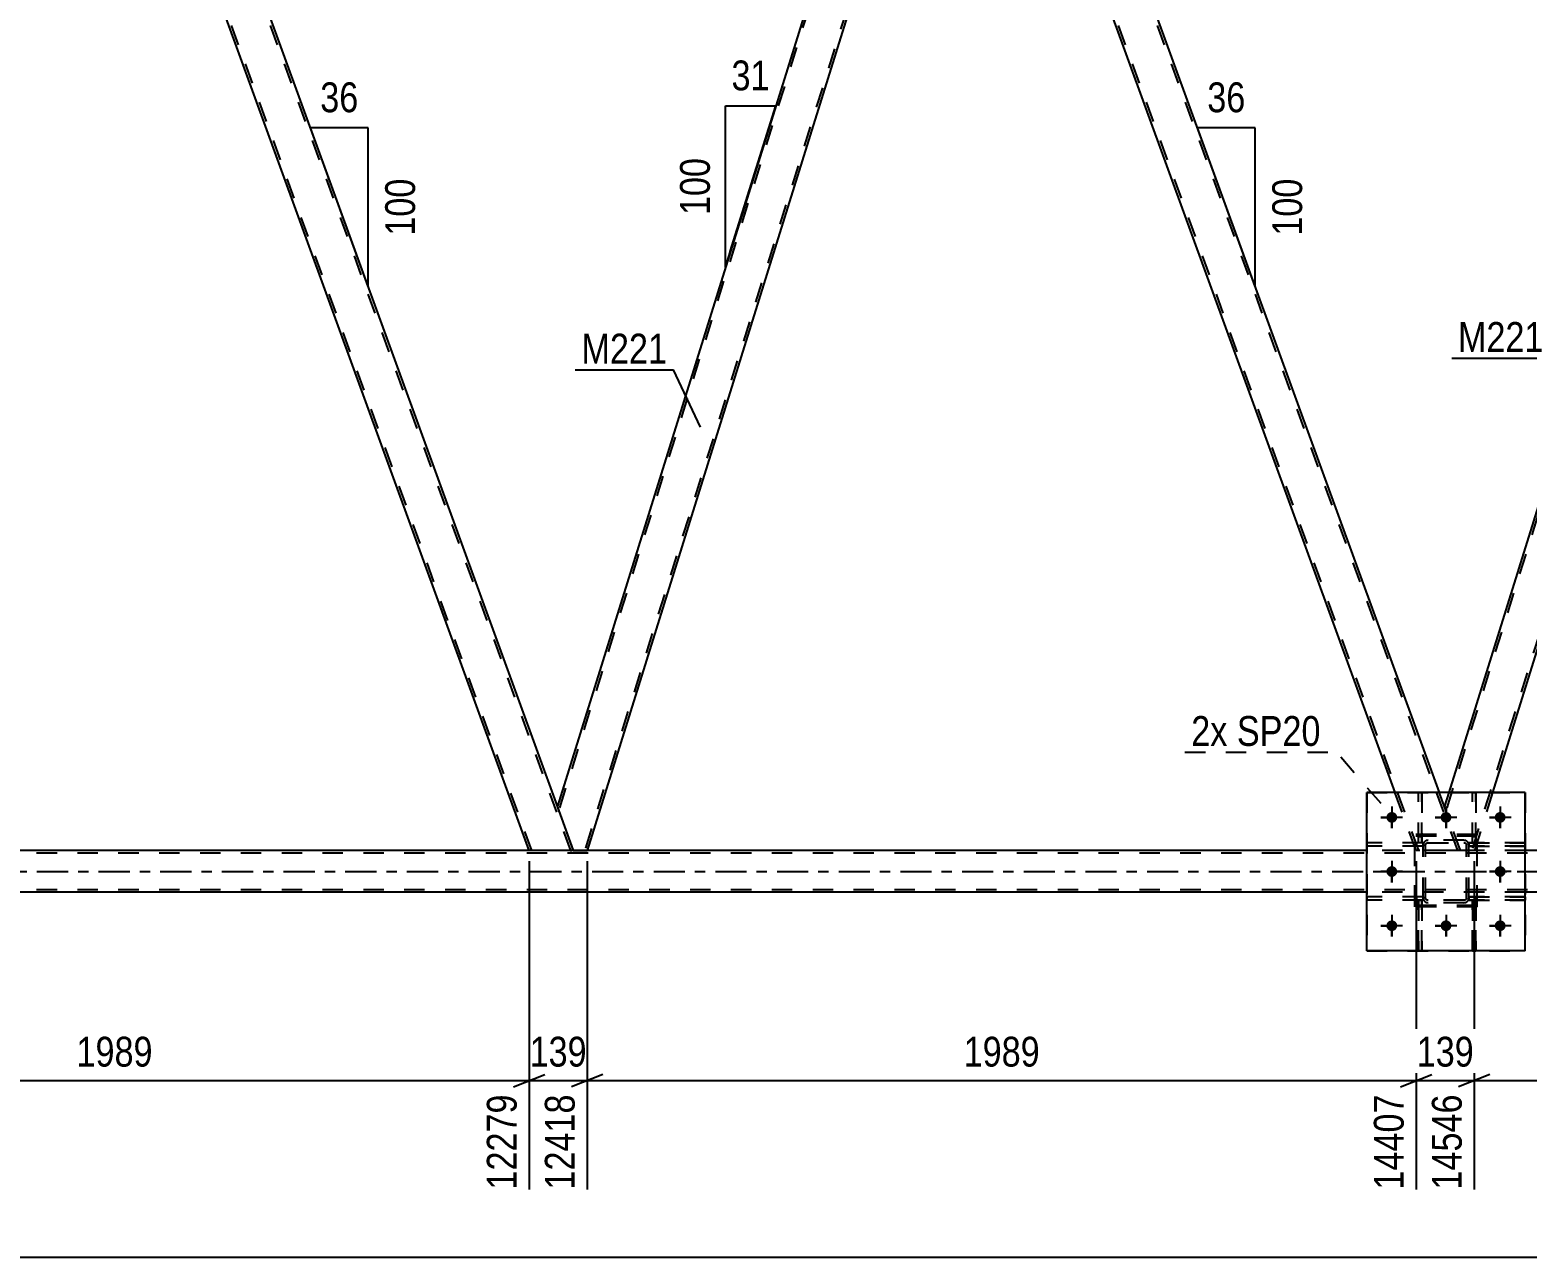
# Model space of a CAD drawing. Header units: millimetres. Extents: x 0 to 841, y 0 to 594.
# Drawn here: x 534.6 to 678.2, y 259.7 to 377.5 of the extents above; entities that cross this region are included whole.
import ezdxf

# ---------------------------------------------------------------- set-up
doc = ezdxf.new("R2010")
doc.units = ezdxf.units.MM
doc.linetypes.add('DXK_LINE_DOT2', pattern=[3.9198, 1.9599, -1.9599])
doc.linetypes.add('DXK_LINE_DOT3', pattern=[5.9187, 2.979, -0.9799, 0.9799, -0.9799])
doc.styles.add('Arial Narrow', font='ARIALN.TTF', dxfattribs={"height": 0.2})

# ---------------------------------------------------------------- blocks, each defined once
blk = doc.blocks.new('Part-122570569-5147 - 5143')
at = {"color": 7, "linetype": 'DXK_LINE_DOT2'}
for p, q in [((668.14, 293.99), (667.82, 293.99)), ((667.82, 293.99), (667.82, 289.15)), ((667.82, 293.39), (668.14, 293.39)), ((668.14, 289.15), (668.14, 293.99)), ((667.82, 289.15), (668.14, 289.15))]:
    blk.add_line(p, q, dxfattribs=at)
blk = doc.blocks.new('Part-122570569-5294 - 5143')
at = {"color": 2, "linetype": 'Continuous'}
for p, q in [((621.86, 420.65), (585.19, 303.01)), ((623.35, 420.36), (624.76, 416.51)), ((624.76, 416.51), (588.05, 298.76)), ((586.74, 298.76), (585.19, 303.01)), ((586.74, 298.76), (588.05, 298.76))]:
    blk.add_line(p, q, dxfattribs=at)
at = {"color": 7, "linetype": 'DXK_LINE_DOT2'}
for p, q in [((622.14, 420.76), (585.32, 302.64)), ((621.89, 420.76), (621.86, 420.65)), ((623.21, 420.76), (621.89, 420.76)), ((623.35, 420.36), (623.21, 420.76)), ((624.62, 416.88), (587.8, 298.76)), ((587.74, 298.76), (587.78, 298.76)), ((587.78, 298.76), (587.74, 298.76)), ((587.8, 298.76), (587.78, 298.76)), ((587.78, 298.76), (587.8, 298.76))]:
    blk.add_line(p, q, dxfattribs=at)
blk = doc.blocks.new('Bolt-122570569-5281 - 5143')
at = {"color": 1, "linetype": 'Continuous'}
for p, q in [((664.23, 301.95), (664.92, 301.95)), ((665.27, 302.99), (665.27, 302.3)), ((666.31, 301.95), (665.62, 301.95)), ((669.43, 301.95), (670.12, 301.95)), ((670.47, 302.99), (670.47, 302.3)), ((671.51, 301.95), (670.82, 301.95)), ((674.63, 301.95), (675.32, 301.95)), ((675.67, 302.99), (675.67, 302.3)), ((676.71, 301.95), (676.02, 301.95)), ((665.27, 300.91), (665.27, 301.61)), ((670.47, 300.91), (670.47, 301.61)), ((675.67, 300.91), (675.67, 301.61)), ((665.27, 297.79), (665.27, 297.1)), ((675.67, 297.79), (675.67, 297.1)), ((664.23, 296.75), (664.92, 296.75)), ((665.27, 295.71), (665.27, 296.41)), ((666.31, 296.75), (665.62, 296.75)), ((674.63, 296.75), (675.32, 296.75)), ((675.67, 295.71), (675.67, 296.41)), ((676.71, 296.75), (676.02, 296.75)), ((665.27, 292.59), (665.27, 291.9)), ((670.47, 292.59), (670.47, 291.9)), ((675.67, 292.59), (675.67, 291.9)), ((664.23, 291.55), (664.92, 291.55)), ((665.27, 290.51), (665.27, 291.21)), ((666.31, 291.55), (665.62, 291.55)), ((669.43, 291.55), (670.12, 291.55)), ((670.47, 290.51), (670.47, 291.21)), ((671.51, 291.55), (670.82, 291.55)), ((674.63, 291.55), (675.32, 291.55)), ((675.67, 290.51), (675.67, 291.21)), ((676.71, 291.55), (676.02, 291.55))]:
    blk.add_line(p, q, dxfattribs=at)
blk = doc.blocks.new('Part-122570569-5153 - 5143')
at = {"color": 7, "linetype": 'DXK_LINE_DOT2'}
for p, q in [((673.02, 299.51), (673.02, 304.35)), ((673.02, 304.35), (673.34, 304.35)), ((673.34, 304.35), (673.34, 299.51)), ((673.02, 300.11), (673.34, 300.11)), ((673.34, 299.51), (673.02, 299.51))]:
    blk.add_line(p, q, dxfattribs=at)
blk = doc.blocks.new('Part-122570569-5188 - 5143')
at = {"color": 7, "linetype": 'DXK_LINE_DOT2'}
for p, q in [((772.36, 298.52), (91.34, 298.52)), ((588.05, 298.76), (582.48, 298.76)), ((678.07, 298.76), (662.87, 298.76)), ((772.36, 295), (91.34, 295)), ((678.07, 294.76), (662.87, 294.76))]:
    blk.add_line(p, q, dxfattribs=at)
at = {"color": 2, "linetype": 'Continuous'}
for p, q in [((582.48, 298.76), (507.8, 298.76)), ((662.87, 298.76), (588.05, 298.76)), ((752.75, 298.76), (678.07, 298.76)), ((662.87, 294.76), (507.8, 294.76)), ((772.36, 294.76), (678.07, 294.76))]:
    blk.add_line(p, q, dxfattribs=at)
at = {"color": 7, "linetype": 'DXK_LINE_DOT3'}
blk.add_line((91.34, 296.76), (772.36, 296.76), dxfattribs=at)
blk = doc.blocks.new('Part-122570569-5261 - 5143')
at = {"color": 7, "linetype": 'DXK_LINE_DOT2'}
for p, q in [((673.02, 289.15), (673.02, 293.99)), ((673.02, 293.99), (673.34, 293.99)), ((673.02, 293.39), (673.34, 293.39)), ((673.34, 293.99), (673.34, 289.15)), ((673.34, 289.15), (673.02, 289.15))]:
    blk.add_line(p, q, dxfattribs=at)
blk = doc.blocks.new('Part-122570569-5245 - 5143')
at = {"color": 7, "linetype": 'DXK_LINE_DOT2'}
for p, q in [((707.28, 420.76), (670.46, 302.64)), ((707.02, 420.76), (706.9, 420.36)), ((708.34, 420.76), (707.02, 420.76)), ((708.34, 420.76), (708.49, 420.36)), ((709.75, 416.88), (672.94, 298.76)), ((670.74, 304.35), (670.32, 303.01)), ((674.93, 304.35), (673.19, 298.76)), ((671.87, 298.76), (670.32, 303.01)), ((673.19, 298.76), (671.87, 298.76))]:
    blk.add_line(p, q, dxfattribs=at)
at = {"color": 2, "linetype": 'Continuous'}
for p, q in [((706.9, 420.36), (670.74, 304.35)), ((708.49, 420.36), (709.89, 416.51)), ((709.89, 416.51), (674.93, 304.35))]:
    blk.add_line(p, q, dxfattribs=at)
blk = doc.blocks.new('Part-122570569-5250 - 5143')
at = {"color": 7, "linetype": 'DXK_LINE_DOT2'}
for p, q in [((627.46, 420.76), (623.21, 420.76)), ((624.76, 416.51), (623.21, 420.76)), ((667.87, 298.76), (623.46, 420.76)), ((671.61, 298.76), (627.21, 420.76)), ((627.61, 420.36), (627.46, 420.76)), ((667.61, 298.76), (665.58, 304.35)), ((671.87, 298.76), (669.83, 304.35)), ((671.87, 298.76), (667.61, 298.76))]:
    blk.add_line(p, q, dxfattribs=at)
at = {"color": 2, "linetype": 'Continuous'}
for p, q in [((669.83, 304.35), (627.61, 420.36)), ((665.58, 304.35), (624.76, 416.51))]:
    blk.add_line(p, q, dxfattribs=at)
blk = doc.blocks.new('Part-122570569-5258 - 5143')
at = {"color": 7, "linetype": 'DXK_LINE_DOT2'}
for p, q in [((667.82, 289.15), (667.82, 293.99)), ((667.82, 293.99), (668.14, 293.99)), ((667.82, 293.39), (668.14, 293.39)), ((668.14, 293.99), (668.14, 289.15)), ((668.14, 289.15), (667.82, 289.15))]:
    blk.add_line(p, q, dxfattribs=at)
blk = doc.blocks.new('Part-122570569-5264 - 5143')
at = {"color": 7, "linetype": 'DXK_LINE_DOT2'}
for p, q in [((667.82, 299.51), (667.82, 304.35)), ((667.82, 304.35), (668.14, 304.35)), ((668.14, 304.35), (668.14, 299.51)), ((667.82, 300.11), (668.14, 300.11)), ((668.14, 299.51), (667.82, 299.51))]:
    blk.add_line(p, q, dxfattribs=at)
blk = doc.blocks.new('Bolt-122570569-5282 - 5143')
at = {"linetype": 'Continuous'}
for points in [[(665.79, 301.95, -1), (664.75, 301.95, -1)], [(670.99, 301.95, -1), (669.95, 301.95, -1)], [(676.19, 301.95, -1), (675.15, 301.95, -1)], [(665.79, 296.75, -1), (664.75, 296.75, -1)], [(676.19, 296.75, -1), (675.15, 296.75, -1)], [(665.79, 291.55, -1), (664.75, 291.55, -1)], [(670.99, 291.55, -1), (669.95, 291.55, -1)], [(676.19, 291.55, -1), (675.15, 291.55, -1)]]:
    blk.add_hatch(color=1, dxfattribs=at).paths.add_polyline_path(points)
at = {"color": 1, "linetype": 'Continuous'}
for p, q in [((666.31, 301.95), (664.23, 301.95)), ((665.27, 302.99), (665.27, 300.91)), ((671.51, 301.95), (669.43, 301.95)), ((670.47, 302.99), (670.47, 300.91)), ((676.71, 301.95), (674.63, 301.95)), ((675.67, 302.99), (675.67, 300.91)), ((665.27, 297.79), (665.27, 295.71)), ((675.67, 297.79), (675.67, 295.71)), ((666.31, 296.75), (664.23, 296.75)), ((676.71, 296.75), (674.63, 296.75)), ((665.27, 292.59), (665.27, 290.51)), ((670.47, 292.59), (670.47, 290.51)), ((675.67, 292.59), (675.67, 290.51)), ((666.31, 291.55), (664.23, 291.55)), ((671.51, 291.55), (669.43, 291.55)), ((676.71, 291.55), (674.63, 291.55))]:
    blk.add_line(p, q, dxfattribs=at)
blk = doc.blocks.new('Part-122570569-5408 - 5143')
at = {"color": 7, "linetype": 'DXK_LINE_DOT2'}
for p, q in [((673.47, 300.29), (667.47, 300.29)), ((667.47, 293.49), (667.47, 300.29)), ((673.47, 293.49), (673.47, 300.29)), ((673.47, 293.49), (667.47, 293.49))]:
    blk.add_line(p, q, dxfattribs=at)
blk = doc.blocks.new('Part-122570569-5332 - 5143')
at = {"color": 2, "linetype": 'Continuous'}
for p, q in [((542.33, 420.76), (538.07, 420.76)), ((585.19, 303.01), (542.33, 420.76)), ((582.48, 298.76), (539.62, 416.51)), ((586.42, 298.76), (582.48, 298.76)), ((586.7, 298.76), (586.42, 298.76)), ((586.7, 298.76), (586.74, 298.76))]:
    blk.add_line(p, q, dxfattribs=at)
at = {"color": 7, "linetype": 'DXK_LINE_DOT2'}
for p, q in [((538.07, 420.76), (539.62, 416.51)), ((582.73, 298.76), (538.33, 420.76)), ((586.48, 298.76), (542.08, 420.76)), ((586.74, 298.76), (585.19, 303.01)), ((586.42, 298.76), (586.59, 298.76))]:
    blk.add_line(p, q, dxfattribs=at)
blk = doc.blocks.new('Part-122570569-5337 - 5143')
at = {"color": 7, "linetype": 'DXK_LINE_DOT2'}
for p, q in [((537.01, 420.76), (500.19, 302.64)), ((539.49, 416.88), (502.67, 298.76)), ((500.47, 304.36), (500.05, 303.01)), ((504.66, 304.36), (502.92, 298.76)), ((501.6, 298.76), (500.05, 303.01)), ((502.92, 298.76), (501.6, 298.76))]:
    blk.add_line(p, q, dxfattribs=at)
at = {"color": 2, "linetype": 'Continuous'}
for p, q in [((536.76, 420.76), (500.47, 304.36)), ((538.07, 420.76), (536.76, 420.76)), ((539.62, 416.51), (538.07, 420.76)), ((539.62, 416.51), (504.66, 304.36))]:
    blk.add_line(p, q, dxfattribs=at)
blk = doc.blocks.new('Part-122570569-5338 - 5143')
at = {"color": 7, "linetype": 'DXK_LINE_DOT2'}
for p, q in [((668.27, 299.51), (662.87, 299.51)), ((662.87, 299.51), (662.87, 299.19)), ((668.27, 299.19), (662.87, 299.19)), ((667.67, 299.19), (667.67, 299.51)), ((668.27, 299.19), (668.27, 299.51))]:
    blk.add_line(p, q, dxfattribs=at)
blk = doc.blocks.new('Part-122570569-5341 - 5143')
at = {"color": 7, "linetype": 'DXK_LINE_DOT2'}
for p, q in [((673.34, 293.99), (673.02, 293.99)), ((673.02, 293.99), (673.02, 289.15)), ((673.02, 293.39), (673.34, 293.39)), ((673.34, 289.15), (673.34, 293.99)), ((673.02, 289.15), (673.34, 289.15))]:
    blk.add_line(p, q, dxfattribs=at)
blk = doc.blocks.new('Part-122570569-5342 - 5143')
at = {"color": 7, "linetype": 'DXK_LINE_DOT2'}
for p, q in [((678.07, 294.31), (672.67, 294.31)), ((672.67, 294.31), (672.67, 293.99)), ((672.67, 293.99), (678.07, 293.99)), ((673.27, 293.99), (673.27, 294.31)), ((678.07, 293.99), (678.07, 294.31))]:
    blk.add_line(p, q, dxfattribs=at)
blk = doc.blocks.new('Part-122570569-5371 - 5143')
at = {"color": 7, "linetype": 'DXK_LINE_DOT2'}
for p, q in [((668.27, 294.31), (662.87, 294.31)), ((662.87, 294.31), (662.87, 293.99)), ((668.27, 293.99), (662.87, 293.99)), ((667.67, 293.99), (667.67, 294.31)), ((668.27, 293.99), (668.27, 294.31))]:
    blk.add_line(p, q, dxfattribs=at)
blk = doc.blocks.new('Part-122570569-5376 - 5143')
at = {"color": 7, "linetype": 'DXK_LINE_DOT2'}
for p, q in [((672.67, 299.19), (672.67, 299.51)), ((672.67, 299.51), (678.07, 299.51)), ((678.07, 299.19), (672.67, 299.19)), ((673.27, 299.19), (673.27, 299.51)), ((678.07, 299.51), (678.07, 299.19))]:
    blk.add_line(p, q, dxfattribs=at)
blk = doc.blocks.new('Part-122570569-5383 - 5143')
at = {"color": 2, "linetype": 'Continuous'}
for p, q in [((678.07, 304.35), (662.87, 304.35)), ((662.87, 289.15), (662.87, 304.35)), ((678.07, 289.15), (678.07, 304.35)), ((678.07, 289.15), (662.87, 289.15))]:
    blk.add_line(p, q, dxfattribs=at)
blk = doc.blocks.new('Part-122570569-5384 - 5143')
at = {"color": 7, "linetype": 'DXK_LINE_DOT2'}
for p, q in [((672.67, 293.99), (672.67, 294.31)), ((672.67, 294.31), (678.07, 294.31)), ((678.07, 293.99), (672.67, 293.99)), ((673.27, 293.99), (673.27, 294.31)), ((678.07, 294.31), (678.07, 293.99))]:
    blk.add_line(p, q, dxfattribs=at)
blk = doc.blocks.new('Part-122570569-5403 - 5143')
at = {"color": 7, "linetype": 'DXK_LINE_DOT2'}
for p, q in [((668.27, 299.27), (668.31, 299.46)), ((668.31, 299.46), (668.27, 299.27)), ((668.27, 294.23), (668.27, 299.27)), ((668.51, 299.27), (668.53, 299.37)), ((668.51, 294.23), (668.51, 299.27)), ((668.53, 299.37), (668.58, 299.44)), ((668.57, 299.72), (668.75, 299.75)), ((668.75, 299.75), (668.57, 299.72)), ((668.58, 299.44), (668.66, 299.5)), ((668.66, 299.5), (668.75, 299.51)), ((672.19, 299.75), (668.75, 299.75)), ((668.75, 299.51), (672.19, 299.51)), ((672.19, 299.75), (672.37, 299.72)), ((672.37, 299.72), (672.19, 299.75)), ((672.19, 299.51), (672.28, 299.5)), ((672.28, 299.5), (672.36, 299.44)), ((672.36, 299.44), (672.41, 299.37)), ((672.41, 299.37), (672.43, 299.27)), ((672.43, 294.23), (672.43, 299.27)), ((672.63, 299.46), (672.67, 299.27)), ((672.67, 299.27), (672.63, 299.46)), ((672.67, 294.23), (672.67, 299.27)), ((668.31, 294.05), (668.27, 294.23)), ((668.27, 294.23), (668.31, 294.05)), ((668.53, 294.14), (668.51, 294.23)), ((668.58, 294.06), (668.53, 294.14)), ((668.75, 293.75), (668.57, 293.79)), ((668.57, 293.79), (668.75, 293.75)), ((668.66, 294.01), (668.58, 294.06)), ((668.75, 293.99), (668.66, 294.01)), ((672.19, 293.99), (668.75, 293.99)), ((672.19, 293.75), (668.75, 293.75)), ((672.28, 294.01), (672.19, 293.99)), ((672.37, 293.79), (672.19, 293.75)), ((672.19, 293.75), (672.37, 293.79)), ((672.36, 294.06), (672.28, 294.01)), ((672.41, 294.14), (672.36, 294.06)), ((672.43, 294.23), (672.41, 294.14)), ((672.67, 294.23), (672.63, 294.05)), ((672.63, 294.05), (672.67, 294.23))]:
    blk.add_line(p, q, dxfattribs=at)
at = {"color": 7, "linetype": 'DXK_LINE_DOT3'}
blk.add_line((670.47, 296.75), (670.47, 296.75), dxfattribs=at)
at = {"color": 7, "linetype": 'DXK_LINE_DOT2'}
for centre, start, end in [((668.75, 299.27), 112.5, 157.5), ((668.75, 299.27), 112.5, 157.5), ((672.19, 299.27), 22.5, 67.5), ((672.19, 299.27), 22.5, 67.5), ((668.75, 294.23), 202.5, 247.5), ((668.75, 294.23), 202.5, 247.5), ((672.19, 294.23), 292.5, 337.5), ((672.19, 294.23), 292.5, 337.5)]:
    blk.add_arc(centre, 0.48, start, end, dxfattribs=at)
blk = doc.blocks.new('Part-122570569-5407 - 5143')
at = {"color": 7, "linetype": 'DXK_LINE_DOT2'}
for p, q in [((668.27, 299.27), (668.31, 299.46)), ((668.31, 299.46), (668.27, 299.27)), ((668.27, 294.23), (668.27, 299.27)), ((668.51, 299.27), (668.53, 299.37)), ((668.51, 294.23), (668.51, 299.27)), ((668.53, 299.37), (668.58, 299.44)), ((668.57, 299.72), (668.75, 299.75)), ((668.75, 299.75), (668.57, 299.72)), ((668.58, 299.44), (668.66, 299.5)), ((668.66, 299.5), (668.75, 299.51)), ((672.19, 299.75), (668.75, 299.75)), ((668.75, 299.51), (672.19, 299.51)), ((672.19, 299.75), (672.37, 299.72)), ((672.37, 299.72), (672.19, 299.75)), ((672.19, 299.51), (672.28, 299.5)), ((672.28, 299.5), (672.36, 299.44)), ((672.36, 299.44), (672.41, 299.37)), ((672.41, 299.37), (672.43, 299.27)), ((672.43, 294.23), (672.43, 299.27)), ((672.63, 299.46), (672.67, 299.27)), ((672.67, 299.27), (672.63, 299.46)), ((672.67, 294.23), (672.67, 299.27)), ((668.31, 294.05), (668.27, 294.23)), ((668.27, 294.23), (668.31, 294.05)), ((668.53, 294.14), (668.51, 294.23)), ((668.58, 294.06), (668.53, 294.14)), ((668.75, 293.75), (668.57, 293.79)), ((668.57, 293.79), (668.75, 293.75)), ((668.66, 294.01), (668.58, 294.06)), ((668.75, 293.99), (668.66, 294.01)), ((672.19, 293.99), (668.75, 293.99)), ((672.19, 293.75), (668.75, 293.75)), ((672.28, 294.01), (672.19, 293.99)), ((672.37, 293.79), (672.19, 293.75)), ((672.19, 293.75), (672.37, 293.79)), ((672.36, 294.06), (672.28, 294.01)), ((672.41, 294.14), (672.36, 294.06)), ((672.43, 294.23), (672.41, 294.14)), ((672.67, 294.23), (672.63, 294.05)), ((672.63, 294.05), (672.67, 294.23))]:
    blk.add_line(p, q, dxfattribs=at)
at = {"color": 7, "linetype": 'DXK_LINE_DOT3'}
blk.add_line((670.47, 296.75), (670.47, 296.75), dxfattribs=at)
at = {"color": 7, "linetype": 'DXK_LINE_DOT2'}
for centre, start, end in [((668.75, 299.27), 112.5, 157.5), ((668.75, 299.27), 112.5, 157.5), ((672.19, 299.27), 22.5, 67.5), ((672.19, 299.27), 22.5, 67.5), ((668.75, 294.23), 202.5, 247.5), ((668.75, 294.23), 202.5, 247.5), ((672.19, 294.23), 292.5, 337.5), ((672.19, 294.23), 292.5, 337.5)]:
    blk.add_arc(centre, 0.48, start, end, dxfattribs=at)
blk = doc.blocks.new('Part-122570569-5409 - 5143')
at = {"color": 7, "linetype": 'DXK_LINE_DOT2'}
for p, q in [((673.47, 300.15), (667.47, 300.15)), ((667.47, 293.35), (667.47, 300.15)), ((673.47, 293.35), (673.47, 300.15)), ((673.47, 293.35), (667.47, 293.35))]:
    blk.add_line(p, q, dxfattribs=at)
blk = doc.blocks.new('Part-122570569-5441 - 5143')
at = {"color": 7, "linetype": 'DXK_LINE_DOT2'}
for p, q in [((662.87, 304.35), (678.07, 304.35)), ((662.87, 304.35), (662.87, 289.15)), ((678.07, 304.35), (678.07, 289.15)), ((662.87, 289.15), (678.07, 289.15))]:
    blk.add_line(p, q, dxfattribs=at)
blk = doc.blocks.new('Part-122570569-5443 - 5143')
at = {"color": 7, "linetype": 'DXK_LINE_DOT2'}
for p, q in [((668.27, 294.31), (662.87, 294.31)), ((662.87, 293.99), (662.87, 294.31)), ((668.27, 293.99), (662.87, 293.99)), ((667.67, 293.99), (667.67, 294.31)), ((668.27, 294.31), (668.27, 293.99))]:
    blk.add_line(p, q, dxfattribs=at)
blk = doc.blocks.new('Part-122570569-5444 - 5143')
at = {"color": 7, "linetype": 'DXK_LINE_DOT2'}
for p, q in [((668.27, 299.51), (662.87, 299.51)), ((662.87, 299.19), (662.87, 299.51)), ((668.27, 299.19), (662.87, 299.19)), ((667.67, 299.19), (667.67, 299.51)), ((668.27, 299.51), (668.27, 299.19))]:
    blk.add_line(p, q, dxfattribs=at)
blk = doc.blocks.new('Part-122570569-5447 - 5143')
at = {"color": 2, "linetype": 'Continuous'}
for p, q in [((673.02, 304.35), (673.02, 304.35)), ((673.34, 304.35), (673.02, 304.35)), ((673.34, 304.35), (673.34, 304.35))]:
    blk.add_line(p, q, dxfattribs=at)
at = {"color": 7, "linetype": 'DXK_LINE_DOT2'}
for p, q in [((673.02, 299.51), (673.02, 304.35)), ((673.34, 299.51), (673.34, 304.35)), ((673.02, 300.11), (673.34, 300.11)), ((673.34, 299.51), (673.02, 299.51))]:
    blk.add_line(p, q, dxfattribs=at)
blk = doc.blocks.new('Part-122570569-5450 - 5143')
at = {"color": 2, "linetype": 'Continuous'}
for p, q in [((667.82, 304.35), (667.82, 304.35)), ((668.14, 304.35), (667.82, 304.35)), ((668.14, 304.35), (668.14, 304.35))]:
    blk.add_line(p, q, dxfattribs=at)
at = {"color": 7, "linetype": 'DXK_LINE_DOT2'}
for p, q in [((667.82, 299.51), (667.82, 304.35)), ((668.14, 299.51), (668.14, 304.35)), ((667.82, 300.11), (668.14, 300.11)), ((668.14, 299.51), (667.82, 299.51))]:
    blk.add_line(p, q, dxfattribs=at)
blk = doc.blocks.new('Part-122570569-5597 - 5143')
at = {"color": 7, "linetype": 'DXK_LINE_DOT2'}
for p, q in [((678.07, 299.51), (672.67, 299.51)), ((672.67, 299.51), (672.67, 299.19)), ((672.67, 299.19), (678.07, 299.19)), ((673.27, 299.19), (673.27, 299.51)), ((678.07, 299.19), (678.07, 299.51))]:
    blk.add_line(p, q, dxfattribs=at)
blk = doc.blocks.new('StraightDimension-122570569-20223 - 5143')
at = {"color": 7, "linetype": 'Continuous'}
for p, q in [((582.48, 297.76), (582.48, 266.23)), ((588.05, 297.76), (588.05, 266.23)), ((580.98, 276.08), (583.98, 277.28)), ((582.48, 276.68), (588.05, 276.68)), ((589.55, 277.28), (586.55, 276.08))]:
    blk.add_line(p, q, dxfattribs=at)
at = {"color": 0}
blk.add_wipeout([(588.61, 277.43), (588.61, 281.63), (581.92, 281.63), (581.92, 277.43)], dxfattribs=at)
at = {"color": 0, "linetype": 'Continuous'}
blk.add_wipeout([(587.45, 275.98), (583.25, 275.98), (583.25, 265.63), (587.45, 265.63)], dxfattribs=at)
at = {"color": 3, "style": 'Arial Narrow'}
blk.add_text('139', height=2.863, dxfattribs=at).set_placement((582.52, 278.03))
at = {"color": 3, "linetype": 'Continuous', "style": 'Arial Narrow'}
blk.add_text('12418', height=2.863, rotation=90.0002, dxfattribs=at).set_placement((586.85, 266.23))
blk = doc.blocks.new('StraightDimension-122570569-20222 - 5143')
at = {"color": 7, "linetype": 'Continuous'}
for p, q in [((588.05, 297.76), (588.05, 266.23)), ((667.61, 297.76), (667.61, 266.23)), ((589.55, 277.28), (586.55, 276.08)), ((588.05, 276.68), (667.61, 276.68)), ((666.11, 276.08), (669.11, 277.28))]:
    blk.add_line(p, q, dxfattribs=at)
at = {"color": 0}
blk.add_wipeout([(632.09, 277.43), (632.09, 281.63), (623.58, 281.63), (623.58, 277.43)], dxfattribs=at)
at = {"color": 3, "style": 'Arial Narrow'}
blk.add_text('1989', height=2.863, dxfattribs=at).set_placement((624.18, 278.03))
at = {"color": 0, "linetype": 'Continuous'}
blk.add_wipeout([(667.01, 275.98), (662.81, 275.98), (662.81, 265.63), (667.01, 265.63)], dxfattribs=at)
at = {"color": 3, "linetype": 'Continuous', "style": 'Arial Narrow'}
blk.add_text('14407', height=2.863, rotation=90.0002, dxfattribs=at).set_placement((666.41, 266.23))
blk = doc.blocks.new('StraightDimension-122570569-20224 - 5143')
at = {"color": 7, "linetype": 'Continuous'}
for p, q in [((502.92, 297.76), (502.92, 266.23)), ((582.48, 297.76), (582.48, 266.23)), ((504.42, 277.28), (501.42, 276.08)), ((502.92, 276.68), (582.48, 276.68)), ((580.98, 276.08), (583.98, 277.28))]:
    blk.add_line(p, q, dxfattribs=at)
at = {"color": 0}
blk.add_wipeout([(546.95, 277.43), (546.95, 281.63), (538.44, 281.63), (538.44, 277.43)], dxfattribs=at)
at = {"color": 3, "style": 'Arial Narrow'}
blk.add_text('1989', height=2.863, dxfattribs=at).set_placement((539.04, 278.03))
at = {"color": 0, "linetype": 'Continuous'}
blk.add_wipeout([(581.88, 275.98), (577.68, 275.98), (577.68, 265.63), (581.88, 265.63)], dxfattribs=at)
at = {"color": 3, "linetype": 'Continuous', "style": 'Arial Narrow'}
blk.add_text('12279', height=2.863, rotation=90.0002, dxfattribs=at).set_placement((581.28, 266.23))
blk = doc.blocks.new('AngleDimension-122570569-6065 - 5143')
at = {"color": 7, "linetype": 'Continuous'}
for p, q in [((601.32, 370.23), (606.14, 370.23)), ((601.32, 354.77), (606.14, 370.23)), ((601.32, 354.77), (601.32, 370.23)), ((601.78, 356.25), (606.14, 370.23))]:
    blk.add_line(p, q, dxfattribs=at)
at = {"color": 0}
for points in [[(606.16, 371.13), (606.16, 375.33), (601.3, 375.33), (601.3, 371.13)], [(600.42, 365.84), (596.22, 365.84), (596.22, 359.16), (600.42, 359.16)]]:
    blk.add_wipeout(points, dxfattribs=at)
at = {"color": 3, "style": 'Arial Narrow'}
blk.add_text('31', height=2.863, dxfattribs=at).set_placement((601.9, 371.73))
blk.add_text('100', height=2.863, rotation=90.0002, dxfattribs=at).set_placement((599.82, 359.76))
blk = doc.blocks.new('AngleDimension-122570569-5981 - 5143')
at = {"color": 7, "linetype": 'Continuous'}
for p, q in [((651.03, 356.01), (646.62, 368.13)), ((652.16, 368.13), (646.62, 368.13)), ((652.16, 352.91), (646.62, 368.13)), ((652.16, 352.91), (652.16, 368.13))]:
    blk.add_line(p, q, dxfattribs=at)
at = {"color": 0}
for points in [[(651.82, 369.03), (651.82, 373.23), (646.96, 373.23), (646.96, 369.03)], [(657.26, 363.86), (653.06, 363.86), (653.06, 357.18), (657.26, 357.18)]]:
    blk.add_wipeout(points, dxfattribs=at)
at = {"color": 3, "style": 'Arial Narrow'}
blk.add_text('36', height=2.863, dxfattribs=at).set_placement((647.56, 369.63))
blk.add_text('100', height=2.863, rotation=90.0002, dxfattribs=at).set_placement((656.66, 357.78))
blk = doc.blocks.new('AngleDimension-122570569-5995 - 5143')
at = {"color": 7, "linetype": 'Continuous'}
for p, q in [((565.9, 356.01), (561.49, 368.13)), ((567.03, 368.13), (561.49, 368.13)), ((567.03, 352.91), (561.49, 368.13)), ((567.03, 352.91), (567.03, 368.13))]:
    blk.add_line(p, q, dxfattribs=at)
at = {"color": 0}
for points in [[(566.68, 369.03), (566.68, 373.23), (561.83, 373.23), (561.83, 369.03)], [(572.13, 363.86), (567.93, 363.86), (567.93, 357.18), (572.13, 357.18)]]:
    blk.add_wipeout(points, dxfattribs=at)
at = {"color": 3, "style": 'Arial Narrow'}
blk.add_text('36', height=2.863, dxfattribs=at).set_placement((562.43, 369.63))
blk.add_text('100', height=2.863, rotation=90.0002, dxfattribs=at).set_placement((571.53, 357.78))
blk = doc.blocks.new('StraightDimension-122570569-6892 - 5143')
at = {"color": 7, "linetype": 'Continuous'}
blk.add_line((44.84, 259.75), (788.98, 259.75), dxfattribs=at)
blk = doc.blocks.new('StraightDimension-122570569-20220 - 5143')
at = {"color": 7, "linetype": 'Continuous'}
for p, q in [((673.18, 297.76), (673.18, 266.23)), ((752.75, 297.76), (752.75, 266.23)), ((674.68, 277.28), (671.68, 276.08)), ((673.18, 276.68), (752.75, 276.68)), ((751.25, 276.08), (754.25, 277.28))]:
    blk.add_line(p, q, dxfattribs=at)
at = {"color": 0}
blk.add_wipeout([(717.22, 277.43), (717.22, 281.63), (708.71, 281.63), (708.71, 277.43)], dxfattribs=at)
at = {"color": 3, "style": 'Arial Narrow'}
blk.add_text('1989', height=2.863, dxfattribs=at).set_placement((709.31, 278.03))
at = {"color": 0, "linetype": 'Continuous'}
blk.add_wipeout([(752.15, 275.98), (747.95, 275.98), (747.95, 265.63), (752.15, 265.63)], dxfattribs=at)
at = {"color": 3, "linetype": 'Continuous', "style": 'Arial Narrow'}
blk.add_text('16535', height=2.863, rotation=90.0002, dxfattribs=at).set_placement((751.55, 266.23))
blk = doc.blocks.new('StraightDimension-122570569-20221 - 5143')
at = {"color": 7, "linetype": 'Continuous'}
for p, q in [((667.61, 297.76), (667.61, 266.23)), ((673.18, 297.76), (673.18, 266.23)), ((666.11, 276.08), (669.11, 277.28)), ((667.61, 276.68), (673.18, 276.68)), ((674.68, 277.28), (671.68, 276.08))]:
    blk.add_line(p, q, dxfattribs=at)
at = {"color": 0}
blk.add_wipeout([(673.74, 277.43), (673.74, 281.63), (667.06, 281.63), (667.06, 277.43)], dxfattribs=at)
at = {"color": 0, "linetype": 'Continuous'}
blk.add_wipeout([(672.58, 275.98), (668.38, 275.98), (668.38, 265.63), (672.58, 265.63)], dxfattribs=at)
at = {"color": 3, "style": 'Arial Narrow'}
blk.add_text('139', height=2.863, dxfattribs=at).set_placement((667.66, 278.03))
at = {"color": 3, "linetype": 'Continuous', "style": 'Arial Narrow'}
blk.add_text('14546', height=2.863, rotation=90.0002, dxfattribs=at).set_placement((671.98, 266.23))
blk = doc.blocks.new('Mark-122570569-5241 - 5143')
at = {"color": 0}
blk.add_wipeout([(679.85, 346.63), (679.85, 349.63), (671.62, 349.63), (671.62, 346.63)], dxfattribs=at)
blk.add_wipeout([(679.85, 346.63), (679.85, 349.63), (671.62, 349.63), (671.62, 346.63)], dxfattribs=at)
at = {"color": 30, "linetype": 'Continuous'}
for p in [(671.02, 346.03), (684.56, 342.56)]:
    blk.add_line(p, (680.45, 346.03), dxfattribs=at)
at = {"color": 3, "style": 'Arial Narrow'}
blk.add_text('M221', height=2.863, dxfattribs=at).set_placement((671.62, 346.63))
blk = doc.blocks.new('Mark-122570569-5290 - 5143')
at = {"color": 0}
blk.add_wipeout([(595.72, 345.51), (595.72, 348.51), (587.5, 348.51), (587.5, 345.51)], dxfattribs=at)
blk.add_wipeout([(595.72, 345.51), (595.72, 348.51), (587.5, 348.51), (587.5, 345.51)], dxfattribs=at)
at = {"color": 30, "linetype": 'Continuous'}
for p in [(586.9, 344.91), (598.91, 339.4)]:
    blk.add_line(p, (596.32, 344.91), dxfattribs=at)
at = {"color": 3, "style": 'Arial Narrow'}
blk.add_text('M221', height=2.863, dxfattribs=at).set_placement((587.5, 345.51))
blk = doc.blocks.new('MarkSet-122570569-7149 - 5143')
at = {"color": 30, "linetype": 'DXK_LINE_DOT2'}
blk.add_line((664.24, 303.29), (659.93, 308.21), dxfattribs=at)
at = {"color": 0}
for points in [[(649.5, 308.81), (649.5, 311.81), (646.02, 311.81), (646.02, 308.81)], [(658.43, 308.81), (658.43, 311.81), (650.4, 311.81), (650.4, 308.81)]]:
    blk.add_wipeout(points, dxfattribs=at)
for points in [[(649.5, 308.81), (649.5, 311.81), (646.02, 311.81), (646.02, 308.81)], [(658.43, 308.81), (658.43, 311.81), (650.4, 311.81), (650.4, 308.81)]]:
    blk.add_wipeout(points, dxfattribs=at)
at = {"color": 30, "linetype": 'DXK_LINE_DOT2'}
blk.add_line((645.42, 308.21), (659.93, 308.21), dxfattribs=at)
at = {"color": 3, "style": 'Arial Narrow'}
for s, p in [('2x', (646.02, 308.81)), ('SP20', (650.4, 308.81))]:
    blk.add_text(s, height=2.863, dxfattribs=at).set_placement(p)

msp = doc.modelspace()

# ---------------------------------------------------------------- block references
for name in ['Part-122570569-5337 - 5143', 'Part-122570569-5332 - 5143', 'Part-122570569-5294 - 5143', 'Part-122570569-5250 - 5143', 'Part-122570569-5245 - 5143', 'Part-122570569-5383 - 5143', 'Part-122570569-5441 - 5143', 'Part-122570569-5264 - 5143', 'Part-122570569-5450 - 5143', 'Part-122570569-5153 - 5143', 'Part-122570569-5447 - 5143', 'Bolt-122570569-5281 - 5143', 'Bolt-122570569-5282 - 5143', 'Part-122570569-5338 - 5143', 'Part-122570569-5444 - 5143', 'Part-122570569-5408 - 5143', 'Part-122570569-5409 - 5143', 'Part-122570569-5403 - 5143', 'Part-122570569-5407 - 5143', 'Part-122570569-5376 - 5143', 'Part-122570569-5597 - 5143', 'Part-122570569-5188 - 5143', 'Part-122570569-5371 - 5143', 'Part-122570569-5443 - 5143', 'Part-122570569-5147 - 5143', 'Part-122570569-5258 - 5143', 'Part-122570569-5342 - 5143', 'Part-122570569-5384 - 5143', 'Part-122570569-5261 - 5143', 'Part-122570569-5341 - 5143']:
    msp.add_blockref(name, (0, 0))

# ---------------------------------------------------------------- next in the draw order: block references
for name in ['AngleDimension-122570569-6065 - 5143', 'AngleDimension-122570569-5995 - 5143', 'AngleDimension-122570569-5981 - 5143', 'StraightDimension-122570569-20223 - 5143']:
    msp.add_blockref(name, (0, 0))

# ---------------------------------------------------------------- next in the draw order: block references
for name in ['StraightDimension-122570569-20224 - 5143', 'StraightDimension-122570569-20222 - 5143']:
    msp.add_blockref(name, (0, 0))

# ---------------------------------------------------------------- next in the draw order: block references
msp.add_blockref('StraightDimension-122570569-6892 - 5143', (0, 0))

# ---------------------------------------------------------------- next in the draw order: block references
for name in ['Mark-122570569-5241 - 5143', 'Mark-122570569-5290 - 5143', 'MarkSet-122570569-7149 - 5143', 'StraightDimension-122570569-20220 - 5143']:
    msp.add_blockref(name, (0, 0))

# ---------------------------------------------------------------- next in the draw order: block references
msp.add_blockref('StraightDimension-122570569-20221 - 5143', (0, 0))

doc.saveas('drawing.dxf')
